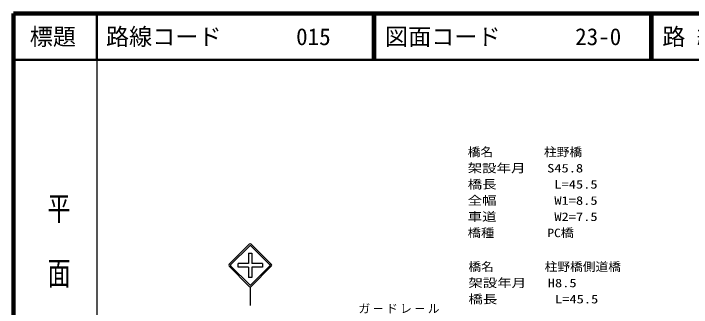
# Model space of a CAD drawing. Units: millimetres, scale not verified. Extents: x 40000 to 680000, y 20000 to 380000.
# Drawn here: x 40000 to 186686, y 316437 to 380000 of the extents above; entities that cross this region are included whole.
import ezdxf
from ezdxf.enums import TextEntityAlignment as Align

# ---------------------------------------------------------------- set-up
doc = ezdxf.new("R2010")
doc.units = ezdxf.units.MM
doc.header["$LTSCALE"] = 1000
for name, color, linetype, lineweight in [('M-BGD', 7, 'Continuous', 25), ('M-TTL', 2, 'Continuous', 140), ('M-TTL-BAND', 7, 'Continuous', 25), ('M-TTL-LINE', 7, 'Continuous', 50)]:
    doc.layers.add(name, color=color, linetype=linetype, lineweight=lineweight)
doc.layers.add('M-STR-HTXT', color=7, linetype='Continuous')
doc.layers.add('M-TTL-TXT', color=7, linetype='Continuous')
doc.styles.add('@ＭＳ ゴシック', font='')
doc.styles.add('ＭＳ ゴシック', font='')
doc.styles.get('@ＭＳ ゴシック').set_extended_font_data('@MS Gothic')
doc.styles.get('ＭＳ ゴシック').set_extended_font_data('MS Gothic')

msp = doc.modelspace()

# ---------------------------------------------------------------- linework, layer by layer
at = {"layer": 'M-BGD'}
for p, q in [((90997, 330109), (86648, 325760)), ((91421, 330109), (95770, 325760)), ((86966, 325654), (91103, 329790)), ((91315, 329790), (95451, 325654)), ((90826, 328180), (91591, 328180)), ((90826, 328180), (90826, 325930)), ((91591, 328180), (91591, 325930)), ((88576, 325165), (88576, 325930)), ((90826, 325930), (88576, 325930)), ((93841, 325930), (91591, 325930)), ((93841, 325930), (93841, 325165)), ((86648, 325336), (90997, 320987)), ((91103, 321305), (86966, 325442)), ((90826, 325165), (88576, 325165)), ((90826, 325165), (90826, 322915)), ((95451, 325442), (91315, 321305)), ((95770, 325336), (91421, 320987)), ((93841, 325165), (91591, 325165)), ((91591, 325165), (91591, 322915)), ((91591, 322915), (90826, 322915)), ((91209, 320899), (91209, 316886))]:
    msp.add_line(p, q, dxfattribs=at)
for centre, radius, start, end in [((91209, 329897), 300, 45, 135), ((91209, 329684), 150, 45, 135), ((86860, 325548), 300, 135, 225), ((87072, 325548), 150, 135, 225), ((95345, 325548), 150, 315, 45), ((95558, 325548), 300, 315, 45), ((91209, 321411), 150, 225, 315), ((91209, 321199), 300, 225, 315)]:
    msp.add_arc(centre, radius, start, end, dxfattribs=at)
at = {"layer": 'M-TTL'}
for p, q in [((40000, 380000), (40000, 20000)), ((680000, 380000), (40000, 380000))]:
    msp.add_line(p, q, dxfattribs=at)
at = {"layer": 'M-TTL-BAND'}
msp.add_line((58000, 370000), (58000, 20000), dxfattribs=at)
at = {"layer": 'M-TTL-LINE'}
for p, q in [((58000, 380000), (58000, 370000)), ((117750, 380000), (117750, 370000)), ((118250, 380000), (118250, 370000)), ((177750, 380000), (177750, 370000)), ((178250, 380000), (178250, 370000)), ((40000, 370000), (680000, 370000))]:
    msp.add_line(p, q, dxfattribs=at)

# ---------------------------------------------------------------- texts
at = {"layer": 'M-BGD', "insert": (114657, 315139), "char_height": 1833, "attachment_point": 7, "style": 'ＭＳ ゴシック'}
msp.add_mtext('\\T1.2;ガ－ドレ－ル', dxfattribs=at)
at = {"layer": 'M-STR-HTXT', "style": 'ＭＳ ゴシック'}
for s, width, p in [('橋名\u3000\u3000\u3000\u3000柱野橋', 1.1, (138272, 348589)), ('架設年月\u3000 S45.8', 1.25, (138272, 345089)), ('橋長\u3000\u3000\u3000\u3000L=45.5', 1.25, (138272, 341589)), ('全幅\u3000\u3000\u3000\u3000W1=8.5', 1.25, (138272, 338089)), ('車道\u3000\u3000\u3000\u3000W2=7.5', 1.25, (138272, 334589)), ('橋種\u3000\u3000\u3000\u3000PC橋', 1.15, (138272, 331089)), ('橋名\u3000\u3000\u3000\u3000柱野橋側道橋', 1.1, (138419, 323763)), ('架設年月\u3000 H8.5', 1.25, (138419, 320263)), ('橋長\u3000\u3000\u3000\u3000L=45.5', 1.25, (138419, 316763))]:
    msp.add_text(s, height=1833, dxfattribs=dict(at, width=width)).set_placement(p, align=Align.BOTTOM_LEFT)
at = {"layer": 'M-TTL-BAND', "style": '@ＭＳ ゴシック', "width": 1.4}
msp.add_text('平  面  図', height=3666, rotation=270, dxfattribs=at).set_placement((49777, 306475), align=Align.MIDDLE_RIGHT)
at = {"layer": 'M-TTL-TXT', "style": 'ＭＳ ゴシック'}
msp.add_text('標題', height=3666, dxfattribs=at).set_placement((48500, 375000), align=Align.MIDDLE_CENTER)
for s, p in [('路線コード', (60000, 375000)), ('図面コード', (120380, 375000)), ('路 線 名', (180380, 375000)), ('015', (101142, 375000)), ('23-0', (161521, 375000))]:
    msp.add_text(s, height=3666, dxfattribs=at).set_placement(p, align=Align.MIDDLE_LEFT)

doc.saveas('drawing.dxf')
